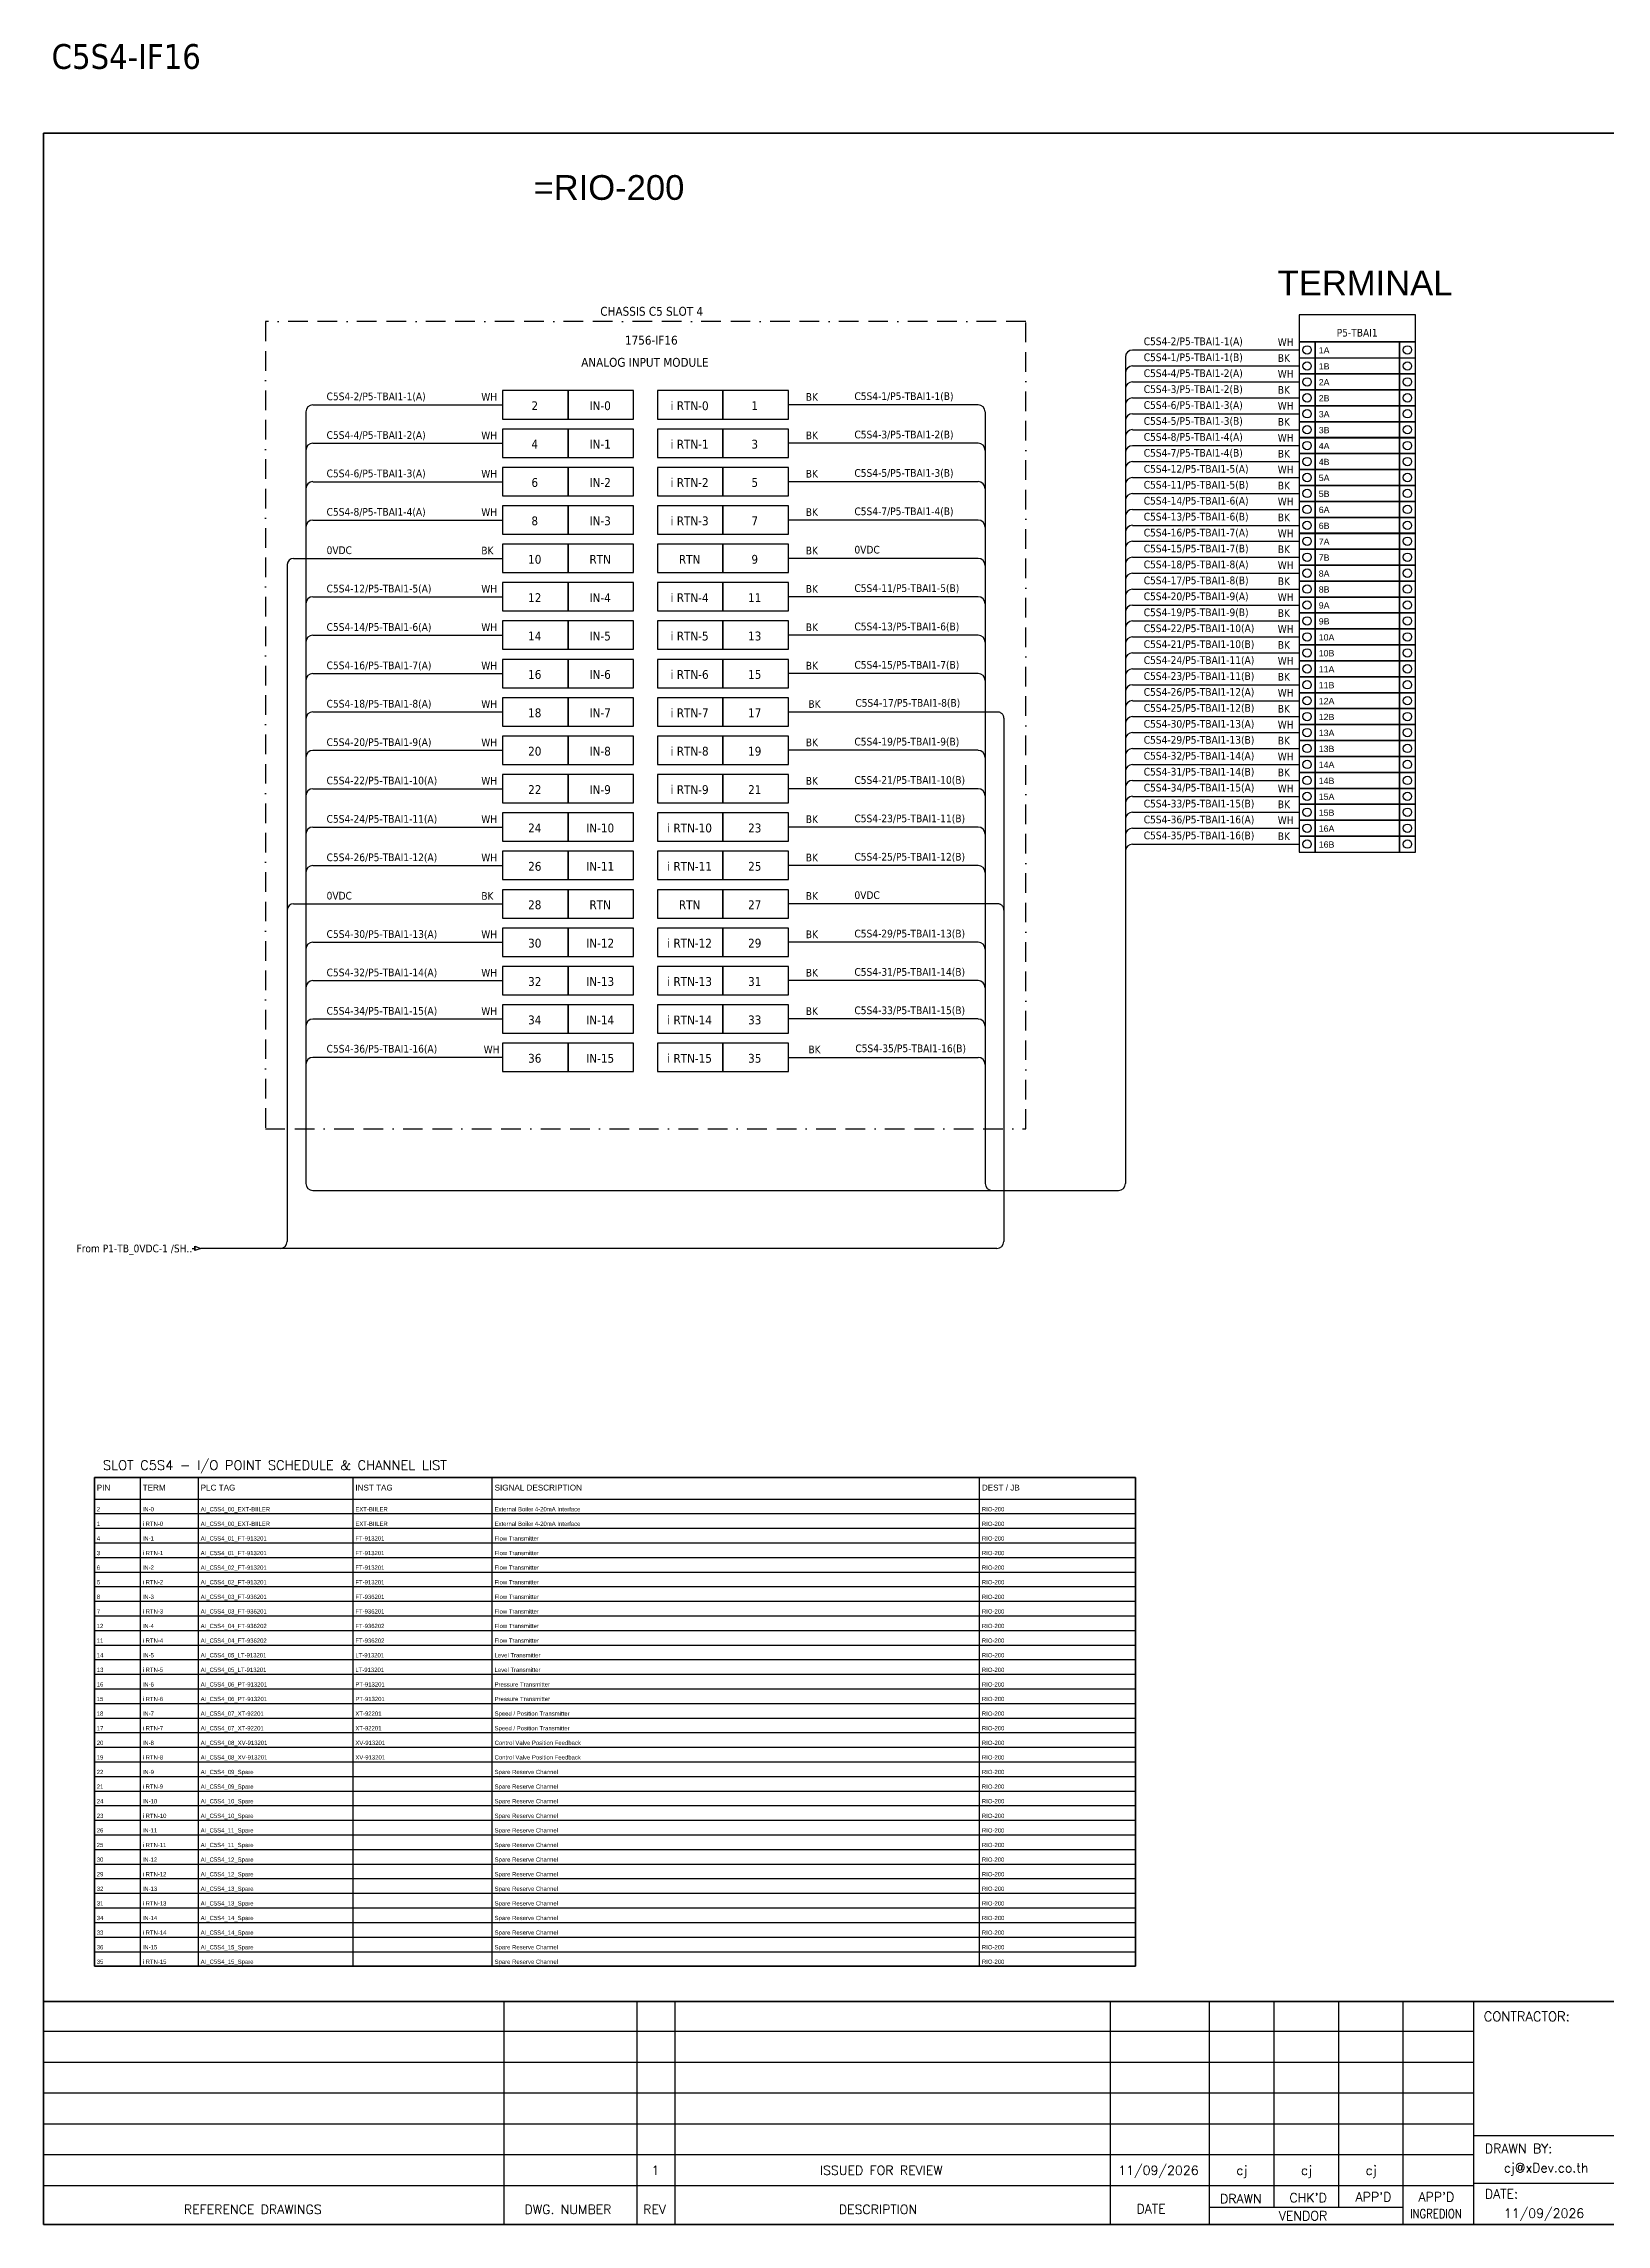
# Model space of a CAD drawing. Header units: millimetres. Extents: x 0 to 3893, y 0 to 2820.
# Drawn here: x 0 to 2020, y 0 to 2820 of the extents above; entities that cross this region are included whole.
import ezdxf
from ezdxf.enums import TextEntityAlignment as Align

# ---------------------------------------------------------------- set-up
doc = ezdxf.new("R2010")
doc.units = ezdxf.units.MM
doc.linetypes.add('BORDERX2', pattern=[88.9, 25.4, -12.7, 25.4, -12.7, 0, -12.7])
for name, color, linetype in [('GT_1', 9, 'Continuous'), ('HELPPOINT', 7, 'Continuous'), ('MEMBER', 7, 'Continuous'), ('VECTORS', 7, 'Continuous'), ('x01001-FrameArea', 2, 'BORDERX2')]:
    doc.layers.add(name, color=color, linetype=linetype)
doc.layers.add('IE-EQUIP', color=253, linetype='Continuous', lineweight=25)
doc.layers.add('IE-WIRE', color=7, linetype='Continuous', lineweight=25)
doc.styles.add('ROMANS', font='romans.shx', dxfattribs={"width": 0.85, "height": 25})
doc.styles.get("Standard").update_dxf_attribs({"font": 'arial.ttf'})
doc.styles.add('Tahoma', font='')
doc.styles.get('Tahoma').set_extended_font_data('Tahoma')

# ---------------------------------------------------------------- blocks, each defined once
blk = doc.blocks.new('xTermSingleLayer330')
at = {"color": 7, "ltscale": 25.4}
for points in [[(0, -537), (537, -537), (537, 0), (0, 0)], [(537, -537), (3378, -537), (3378, 0), (537, 0)], [(3378, -537), (3915, -537), (3915, 0), (3378, 0)]]:
    blk.add_lwpolyline(points, close=True, dxfattribs=at)
for centre in [(268, -268), (3647, -268)]:
    blk.add_circle(centre, 141, dxfattribs=at)
blk.add_attdef('TERMINAL_B', (661, -387), '', height=212)
blk = doc.blocks.new('xTerminal_fr_to0')
at = {"layer": 'VECTORS', "color": 1, "true_color": 0xff0000}
for p, q in [((-11.3, 0), (-7.8, 0)), ((-7.8, 2.8), (0, 0)), ((-7.8, -2.8), (-7.8, 2.8)), ((-7.8, 2.8), (0, 0)), ((-7.8, 2.8), (-7.8, -2.8)), ((0, 0), (-7.8, -2.8)), ((0, 0), (-7.8, -2.8))]:
    blk.add_line(p, q, dxfattribs=at)

msp = doc.modelspace()

# ---------------------------------------------------------------- linework, layer by layer
at = {"ltscale": 25.4}
for p, q in [((1407.7, 2403), (1623.1, 2403)), ((1208.1, 2352.7), (962.8, 2352.7)), ((1407.7, 2361.8), (1623.1, 2361.8)), ((1407.7, 2320.6), (1623.1, 2320.6)), ((1208.1, 2303.1), (962.8, 2303.1)), ((1407.7, 2279.4), (1623.1, 2279.4)), ((1208.1, 2253.4), (962.8, 2253.4)), ((1407.7, 2238.1), (1623.1, 2238.1)), ((1208.1, 2203.8), (962.8, 2203.8)), ((1407.7, 2196.9), (1623.1, 2196.9)), ((322.9, 2154.2), (593.4, 2154.2)), ((1208.1, 2154.2), (962.8, 2154.2)), ((1407.7, 2155.7), (1623.1, 2155.7)), ((1208.1, 2104.5), (962.8, 2104.5)), ((1407.7, 2114.5), (1623.1, 2114.5)), ((1407.7, 2073.3), (1623.1, 2073.3)), ((1208.1, 2054.9), (962.8, 2054.9)), ((1407.7, 2032), (1623.1, 2032)), ((1208.1, 2005.3), (962.8, 2005.3)), ((1407.7, 1990.8), (1623.1, 1990.8)), ((962.8, 1955.6), (1233.4, 1955.6)), ((1407.7, 1949.6), (1623.1, 1949.6)), ((1208.1, 1906), (962.8, 1906)), ((1407.7, 1908.4), (1623.1, 1908.4)), ((1407.7, 1867.1), (1623.1, 1867.1)), ((1208.1, 1856.4), (962.8, 1856.4)), ((1208.1, 1806.7), (962.8, 1806.7)), ((1407.7, 1825.9), (1623.1, 1825.9)), ((1407.7, 1784.7), (1623.1, 1784.7)), ((1208.1, 1757.1), (962.8, 1757.1)), ((322.9, 1707.5), (593.4, 1707.5)), ((1233.4, 1707.5), (962.8, 1707.5)), ((1208.1, 1657.8), (962.8, 1657.8)), ((1208.1, 1608.2), (962.8, 1608.2)), ((1208.1, 1558.6), (962.8, 1558.6)), ((962.8, 1508.9), (1208.1, 1508.9))]:
    msp.add_line(p, q, dxfattribs=at)
at = {"color": 7}
for p, q in [((125, 333.8), (125, 965.9)), ((200, 333.8), (200, 965.9)), ((400, 333.8), (400, 965.9)), ((580, 333.8), (580, 965.9)), ((1210, 333.8), (1210, 965.9)), ((65.7, 937.9), (1411.5, 937.9))]:
    msp.add_line(p, q, dxfattribs=at)
at = {"color": 8}
for p, q in [((65.7, 919), (1411.5, 919)), ((65.7, 900.1), (1411.5, 900.1)), ((65.7, 881.2), (1411.5, 881.2)), ((65.7, 862.3), (1411.5, 862.3)), ((65.7, 843.5), (1411.5, 843.5)), ((65.7, 824.6), (1411.5, 824.6)), ((65.7, 805.7), (1411.5, 805.7)), ((65.7, 786.8), (1411.5, 786.8)), ((65.7, 768), (1411.5, 768)), ((65.7, 749.1), (1411.5, 749.1)), ((65.7, 730.2), (1411.5, 730.2)), ((65.7, 711.3), (1411.5, 711.3)), ((65.7, 692.4), (1411.5, 692.4)), ((65.7, 673.6), (1411.5, 673.6)), ((65.7, 654.7), (1411.5, 654.7)), ((65.7, 635.8), (1411.5, 635.8)), ((65.7, 616.9), (1411.5, 616.9)), ((65.7, 598.1), (1411.5, 598.1)), ((65.7, 579.2), (1411.5, 579.2)), ((65.7, 560.3), (1411.5, 560.3)), ((65.7, 541.4), (1411.5, 541.4)), ((65.7, 522.5), (1411.5, 522.5)), ((65.7, 503.7), (1411.5, 503.7)), ((65.7, 484.8), (1411.5, 484.8)), ((65.7, 465.9), (1411.5, 465.9)), ((65.7, 447), (1411.5, 447)), ((65.7, 428.2), (1411.5, 428.2)), ((65.7, 409.3), (1411.5, 409.3)), ((65.7, 390.4), (1411.5, 390.4)), ((65.7, 371.5), (1411.5, 371.5)), ((65.7, 352.6), (1411.5, 352.6))]:
    msp.add_line(p, q, dxfattribs=at)
at = {"color": 4, "ltscale": 25.4}
msp.add_lwpolyline([(1623.1, 2434), (1773.4, 2434), (1773.4, 2469.2), (1623.1, 2469.2)], close=True, dxfattribs=at)
msp.add_lwpolyline([(65.6, 965.8), (1411.4, 965.8), (1411.4, 333.7), (65.6, 333.7)], close=True)
at = {"color": 7}
msp.add_lwpolyline([(65.7, 333.8), (1411.5, 333.8), (1411.5, 965.9), (65.7, 965.9), (65.7, 333.8)], dxfattribs=at)
at = {"ltscale": 25.4}
for centre, radius, start, end in [((1407.7, 2393.9), 9.14, 90, 180), ((1208.1, 2343.5), 9.17, 0, 90), ((1407.7, 2352.7), 9.14, 90, 180), ((1407.7, 2311.5), 9.14, 90, 180), ((1208.1, 2293.9), 9.17, 0, 90), ((1407.7, 2270.2), 9.14, 90, 180), ((1208.1, 2244.3), 9.17, 0, 90), ((1407.7, 2229), 9.14, 90, 180), ((1208.1, 2194.6), 9.17, 0, 90), ((1407.7, 2187.8), 9.14, 90, 180), ((1208.1, 2145), 9.17, 0, 90), ((1407.7, 2146.6), 9.14, 90, 180), ((1208.1, 2095.4), 9.17, 0, 90), ((1407.7, 2105.3), 9.14, 90, 180), ((1407.7, 2064.1), 9.14, 90, 180), ((1208.1, 2045.7), 9.17, 0, 90), ((1407.7, 2022.9), 9.14, 90, 180), ((1208.1, 1996.1), 9.17, 0, 90), ((1407.7, 1981.7), 9.14, 90, 180), ((1407.7, 1940.4), 9.14, 90, 180), ((1208.1, 1896.8), 9.17, 0, 90), ((1407.7, 1899.2), 9.14, 90, 180), ((1407.7, 1858), 9.14, 90, 180), ((1208.1, 1847.2), 9.17, 0, 90), ((1208.1, 1797.6), 9.17, 0, 90), ((1407.7, 1816.8), 9.14, 90, 180), ((1407.7, 1775.5), 9.14, 90, 180), ((1208.1, 1747.9), 9.17, 0, 90), ((1208.1, 1648.7), 9.17, 0, 90), ((1208.1, 1599), 9.17, 0, 90), ((1208.1, 1549.4), 9.17, 0, 90), ((1208.1, 1499.8), 9.17, 0, 90)]:
    msp.add_arc(centre, radius, start, end, dxfattribs=at)
at = {"layer": 'GT_1', "color": 4}
for p, q in [((595.4, 0), (595.4, 288.1)), ((767.3, 0), (767.3, 288.1)), ((816.4, 0), (816.4, 288.1)), ((1379.1, 0), (1379.1, 288.1)), ((1507.4, 0), (1507.4, 288.1)), ((1590.9, 21.8), (1590.9, 288.1)), ((1674.5, 21.8), (1674.5, 288.2)), ((1757.8, 0), (1757.8, 288.1)), ((1848.8, 0), (1848.8, 288.1)), ((1848.8, 249.3), (0, 249.3)), ((1848.8, 209.5), (0, 209.5)), ((1848.8, 169.5), (0, 169.5)), ((1848.8, 129.6), (0, 129.6)), ((2635.8, 114.3), (1848.8, 114.3)), ((1848.8, 89.7), (0, 89.7)), ((1848.7, 49.8), (0, 49.8)), ((2635.8, 52.8), (1848.8, 52.8)), ((1757.8, 21.8), (1507.4, 21.8))]:
    msp.add_line(p, q, dxfattribs=at)
at = {"layer": 'HELPPOINT', "color": 4, "lineweight": 35}
for p, q in [((0, 0), (0, 2704.2)), ((0, 2704.2), (3893.3, 2704.2)), ((0, 0), (0, 2704.2)), ((0, 2704.2), (3893.3, 2704.2)), ((3893.3, 0), (0, 0)), ((3893.3, 0), (0, 0))]:
    msp.add_line(p, q, dxfattribs=at)
at = {"layer": 'IE-EQUIP', "linetype": 'Continuous', "ltscale": 25.4}
for points in [[(593.4, 2334.4), (678, 2334.4), (678, 2371.1), (593.4, 2371.1)], [(678, 2334.4), (762.7, 2334.4), (762.7, 2371.1), (678, 2371.1)], [(793.5, 2334.4), (878.2, 2334.4), (878.2, 2371.1), (793.5, 2371.1)], [(878.2, 2334.4), (962.8, 2334.4), (962.8, 2371.1), (878.2, 2371.1)], [(593.4, 2284.7), (678, 2284.7), (678, 2321.4), (593.4, 2321.4)], [(678, 2284.7), (762.7, 2284.7), (762.7, 2321.4), (678, 2321.4)], [(793.5, 2284.7), (878.2, 2284.7), (878.2, 2321.4), (793.5, 2321.4)], [(878.2, 2284.7), (962.8, 2284.7), (962.8, 2321.4), (878.2, 2321.4)], [(593.4, 2235.1), (678, 2235.1), (678, 2271.8), (593.4, 2271.8)], [(678, 2235.1), (762.7, 2235.1), (762.7, 2271.8), (678, 2271.8)], [(793.5, 2235.1), (878.2, 2235.1), (878.2, 2271.8), (793.5, 2271.8)], [(878.2, 2235.1), (962.8, 2235.1), (962.8, 2271.8), (878.2, 2271.8)], [(593.4, 2185.5), (678, 2185.5), (678, 2222.2), (593.4, 2222.2)], [(678, 2185.5), (762.7, 2185.5), (762.7, 2222.2), (678, 2222.2)], [(793.5, 2185.5), (878.2, 2185.5), (878.2, 2222.2), (793.5, 2222.2)], [(878.2, 2185.5), (962.8, 2185.5), (962.8, 2222.2), (878.2, 2222.2)], [(593.4, 2135.8), (678, 2135.8), (678, 2172.5), (593.4, 2172.5)], [(678, 2135.8), (762.7, 2135.8), (762.7, 2172.5), (678, 2172.5)], [(793.5, 2135.8), (878.2, 2135.8), (878.2, 2172.5), (793.5, 2172.5)], [(878.2, 2135.8), (962.8, 2135.8), (962.8, 2172.5), (878.2, 2172.5)], [(593.4, 2086.2), (678, 2086.2), (678, 2122.9), (593.4, 2122.9)], [(678, 2086.2), (762.7, 2086.2), (762.7, 2122.9), (678, 2122.9)], [(793.5, 2086.2), (878.2, 2086.2), (878.2, 2122.9), (793.5, 2122.9)], [(878.2, 2086.2), (962.8, 2086.2), (962.8, 2122.9), (878.2, 2122.9)], [(593.4, 2036.6), (678, 2036.6), (678, 2073.3), (593.4, 2073.3)], [(678, 2036.6), (762.7, 2036.6), (762.7, 2073.3), (678, 2073.3)], [(793.5, 2036.6), (878.2, 2036.6), (878.2, 2073.3), (793.5, 2073.3)], [(878.2, 2036.6), (962.8, 2036.6), (962.8, 2073.3), (878.2, 2073.3)], [(593.4, 1986.9), (678, 1986.9), (678, 2023.6), (593.4, 2023.6)], [(678, 1986.9), (762.7, 1986.9), (762.7, 2023.6), (678, 2023.6)], [(793.5, 1986.9), (878.2, 1986.9), (878.2, 2023.6), (793.5, 2023.6)], [(878.2, 1986.9), (962.8, 1986.9), (962.8, 2023.6), (878.2, 2023.6)], [(593.4, 1937.3), (678, 1937.3), (678, 1974), (593.4, 1974)], [(678, 1937.3), (762.7, 1937.3), (762.7, 1974), (678, 1974)], [(793.5, 1937.3), (878.2, 1937.3), (878.2, 1974), (793.5, 1974)], [(878.2, 1937.3), (962.8, 1937.3), (962.8, 1974), (878.2, 1974)], [(593.4, 1887.7), (678, 1887.7), (678, 1924.4), (593.4, 1924.4)], [(678, 1887.7), (762.7, 1887.7), (762.7, 1924.4), (678, 1924.4)], [(793.5, 1887.7), (878.2, 1887.7), (878.2, 1924.4), (793.5, 1924.4)], [(878.2, 1887.7), (962.8, 1887.7), (962.8, 1924.4), (878.2, 1924.4)], [(593.4, 1838), (678, 1838), (678, 1874.7), (593.4, 1874.7)], [(678, 1838), (762.7, 1838), (762.7, 1874.7), (678, 1874.7)], [(793.5, 1838), (878.2, 1838), (878.2, 1874.7), (793.5, 1874.7)], [(878.2, 1838), (962.8, 1838), (962.8, 1874.7), (878.2, 1874.7)], [(593.4, 1788.4), (678, 1788.4), (678, 1825.1), (593.4, 1825.1)], [(678, 1788.4), (762.7, 1788.4), (762.7, 1825.1), (678, 1825.1)], [(793.5, 1788.4), (878.2, 1788.4), (878.2, 1825.1), (793.5, 1825.1)], [(878.2, 1788.4), (962.8, 1788.4), (962.8, 1825.1), (878.2, 1825.1)], [(593.4, 1738.8), (678, 1738.8), (678, 1775.5), (593.4, 1775.5)], [(678, 1738.8), (762.7, 1738.8), (762.7, 1775.5), (678, 1775.5)], [(793.5, 1738.8), (878.2, 1738.8), (878.2, 1775.5), (793.5, 1775.5)], [(878.2, 1738.8), (962.8, 1738.8), (962.8, 1775.5), (878.2, 1775.5)], [(593.4, 1689.1), (678, 1689.1), (678, 1725.8), (593.4, 1725.8)], [(678, 1689.1), (762.7, 1689.1), (762.7, 1725.8), (678, 1725.8)], [(793.5, 1689.1), (878.2, 1689.1), (878.2, 1725.8), (793.5, 1725.8)], [(878.2, 1689.1), (962.8, 1689.1), (962.8, 1725.8), (878.2, 1725.8)], [(593.4, 1639.5), (678, 1639.5), (678, 1676.2), (593.4, 1676.2)], [(678, 1639.5), (762.7, 1639.5), (762.7, 1676.2), (678, 1676.2)], [(793.5, 1639.5), (878.2, 1639.5), (878.2, 1676.2), (793.5, 1676.2)], [(878.2, 1639.5), (962.8, 1639.5), (962.8, 1676.2), (878.2, 1676.2)], [(593.4, 1589.9), (678, 1589.9), (678, 1626.6), (593.4, 1626.6)], [(678, 1589.9), (762.7, 1589.9), (762.7, 1626.6), (678, 1626.6)], [(793.5, 1589.9), (878.2, 1589.9), (878.2, 1626.6), (793.5, 1626.6)], [(878.2, 1589.9), (962.8, 1589.9), (962.8, 1626.6), (878.2, 1626.6)], [(593.4, 1540.2), (678, 1540.2), (678, 1576.9), (593.4, 1576.9)], [(678, 1540.2), (762.7, 1540.2), (762.7, 1576.9), (678, 1576.9)], [(793.5, 1540.2), (878.2, 1540.2), (878.2, 1576.9), (793.5, 1576.9)], [(878.2, 1540.2), (962.8, 1540.2), (962.8, 1576.9), (878.2, 1576.9)], [(593.4, 1490.6), (678, 1490.6), (678, 1527.3), (593.4, 1527.3)], [(678, 1490.6), (762.7, 1490.6), (762.7, 1527.3), (678, 1527.3)], [(793.5, 1490.6), (878.2, 1490.6), (878.2, 1527.3), (793.5, 1527.3)], [(878.2, 1490.6), (962.8, 1490.6), (962.8, 1527.3), (878.2, 1527.3)]]:
    msp.add_lwpolyline(points, close=True, dxfattribs=at)
at = {"layer": 'IE-WIRE', "color": 4, "ltscale": 25.4}
for p, q in [((1398.5, 2414.5), (1398.5, 1346.1)), ((1407.7, 2423.7), (1623.1, 2423.7)), ((1407.7, 2382.4), (1623.1, 2382.4)), ((338.9, 2343.5), (338.9, 1346.1)), ((348.1, 2352.7), (593.4, 2352.7)), ((1217.3, 2343.5), (1217.3, 1346.1)), ((1407.7, 2341.2), (1623.1, 2341.2)), ((348.1, 2303.1), (593.4, 2303.1)), ((1407.7, 2300), (1623.1, 2300)), ((1407.7, 2258.8), (1623.1, 2258.8)), ((348.1, 2253.4), (593.4, 2253.4)), ((348.1, 2203.8), (593.4, 2203.8)), ((1407.7, 2217.5), (1623.1, 2217.5)), ((1407.7, 2176.3), (1623.1, 2176.3)), ((1407.7, 2135.1), (1623.1, 2135.1)), ((348.1, 2104.5), (593.4, 2104.5)), ((1407.7, 2093.9), (1623.1, 2093.9)), ((348.1, 2054.9), (593.4, 2054.9)), ((1407.7, 2052.6), (1623.1, 2052.6)), ((348.1, 2005.3), (593.4, 2005.3)), ((1407.7, 2011.4), (1623.1, 2011.4)), ((348.1, 1955.6), (593.4, 1955.6)), ((1407.7, 1970.2), (1623.1, 1970.2)), ((1407.7, 1929), (1623.1, 1929)), ((348.1, 1906), (593.4, 1906)), ((1407.7, 1887.7), (1623.1, 1887.7)), ((348.1, 1856.4), (593.4, 1856.4)), ((1407.7, 1846.5), (1623.1, 1846.5)), ((348.1, 1806.7), (593.4, 1806.7)), ((1407.7, 1805.3), (1623.1, 1805.3)), ((348.1, 1757.1), (593.4, 1757.1)), ((348.1, 1657.8), (593.4, 1657.8)), ((348.1, 1608.2), (593.4, 1608.2)), ((348.1, 1558.6), (593.4, 1558.6)), ((593.4, 1508.9), (348.1, 1508.9))]:
    msp.add_line(p, q, dxfattribs=at)
at = {"layer": 'IE-WIRE', "color": 7, "ltscale": 25.4}
for p, q in [((314.9, 2146.2), (314.9, 1270.9)), ((1241.4, 1947.6), (1241.4, 1270.9)), ((1232.4, 1261.9), (203.4, 1261.9))]:
    msp.add_line(p, q, dxfattribs=at)
at = {"layer": 'IE-WIRE', "color": 4}
msp.add_line((348.1, 1337), (1389.4, 1337), dxfattribs=at)
at = {"layer": 'IE-WIRE', "color": 4, "ltscale": 25.4}
for centre, radius in [((1407.7, 2414.5), 9.14), ((1407.7, 2373.3), 9.14), ((348.1, 2343.5), 9.17), ((1407.7, 2332.1), 9.14), ((348.1, 2293.9), 9.17), ((1407.7, 2290.8), 9.14), ((1407.7, 2249.6), 9.14), ((348.1, 2244.3), 9.17), ((348.1, 2194.6), 9.17), ((1407.7, 2208.4), 9.14), ((1407.7, 2167.2), 9.14), ((1407.7, 2125.9), 9.14), ((348.1, 2095.4), 9.17), ((1407.7, 2084.7), 9.14), ((348.1, 2045.7), 9.17), ((1407.7, 2043.5), 9.14), ((348.1, 1996.1), 9.17), ((1407.7, 2002.3), 9.14), ((348.1, 1946.5), 9.17), ((1407.7, 1961.1), 9.14), ((1407.7, 1919.8), 9.14), ((348.1, 1896.8), 9.17), ((1407.7, 1878.6), 9.14), ((348.1, 1847.2), 9.17), ((1407.7, 1837.4), 9.14), ((348.1, 1797.6), 9.17), ((1407.7, 1796.2), 9.14), ((348.1, 1747.9), 9.17), ((348.1, 1648.7), 9.17), ((348.1, 1599), 9.17), ((348.1, 1549.4), 9.17), ((348.1, 1499.8), 9.17)]:
    msp.add_arc(centre, radius, 90, 180, dxfattribs=at)
at = {"layer": 'IE-WIRE', "ltscale": 25.4}
for centre in [(322.9, 2146.2), (322.9, 1699.5)]:
    msp.add_arc(centre, 8, 90, 180, dxfattribs=at)
at = {"layer": 'IE-WIRE', "color": 4}
for centre, start, end in [((348.1, 1346.1), 180, 270), ((1226.4, 1346.1), 180, 270), ((1389.4, 1346.1), 270, 0)]:
    msp.add_arc(centre, 9.14, start, end, dxfattribs=at)
at = {"layer": 'IE-WIRE', "color": 7, "ltscale": 25.4}
for centre in [(305.9, 1270.9), (1232.4, 1270.9), (1232.4, 1270.9)]:
    msp.add_arc(centre, 8.96, 270, 0, dxfattribs=at)
at = {"layer": 'MEMBER', "color": 4, "lineweight": 35}
msp.add_line((0, 288.1), (3893.3, 288.1), dxfattribs=at)
msp.add_line((0, 288.1), (3893.3, 288.1), dxfattribs=at)
at = {"layer": 'x01001-FrameArea'}
msp.add_lwpolyline([(286.6, 1416.6), (1269.6, 1416.6), (1269.6, 2460.4), (286.6, 2460.4)], close=True, dxfattribs=at)
at = {"layer": 'x01001-FrameArea', "ltscale": 25.4}
for centre in [(1233.4, 1947.6), (1233.4, 1699.5)]:
    msp.add_arc(centre, 8, 0, 90, dxfattribs=at)

# ---------------------------------------------------------------- block references
at = {"xscale": 0.0384, "yscale": 0.0384, "zscale": 0.0384}
for p, values in [((1623.1, 2434), {'TERMINAL_B': '1A'}), ((1623.1, 2413.3), {'TERMINAL_B': '1B'}), ((1623.1, 2392.7), {'TERMINAL_B': '2A'}), ((1623.1, 2372.1), {'TERMINAL_B': '2B'}), ((1623.1, 2351.5), {'TERMINAL_B': '3A'}), ((1623.1, 2330.9), {'TERMINAL_B': '3B'}), ((1623.1, 2310.3), {'TERMINAL_B': '4A'}), ((1623.1, 2289.7), {'TERMINAL_B': '4B'}), ((1623.1, 2269.1), {'TERMINAL_B': '5A'}), ((1623.1, 2248.5), {'TERMINAL_B': '5B'}), ((1623.1, 2227.8), {'TERMINAL_B': '6A'}), ((1623.1, 2207.2), {'TERMINAL_B': '6B'}), ((1623.1, 2186.6), {'TERMINAL_B': '7A'}), ((1623.1, 2166), {'TERMINAL_B': '7B'}), ((1623.1, 2145.4), {'TERMINAL_B': '8A'}), ((1623.1, 2124.8), {'TERMINAL_B': '8B'}), ((1623.1, 2104.2), {'TERMINAL_B': '9A'}), ((1623.1, 2083.6), {'TERMINAL_B': '9B'}), ((1623.1, 2062.9), {'TERMINAL_B': '10A'}), ((1623.1, 2042.3), {'TERMINAL_B': '10B'}), ((1623.1, 2021.7), {'TERMINAL_B': '11A'}), ((1623.1, 2001.1), {'TERMINAL_B': '11B'}), ((1623.1, 1980.5), {'TERMINAL_B': '12A'}), ((1623.1, 1959.9), {'TERMINAL_B': '12B'}), ((1623.1, 1939.3), {'TERMINAL_B': '13A'}), ((1623.1, 1918.7), {'TERMINAL_B': '13B'}), ((1623.1, 1898.1), {'TERMINAL_B': '14A'}), ((1623.1, 1877.4), {'TERMINAL_B': '14B'}), ((1623.1, 1856.8), {'TERMINAL_B': '15A'}), ((1623.1, 1836.2), {'TERMINAL_B': '15B'}), ((1623.1, 1815.6), {'TERMINAL_B': '16A'}), ((1623.1, 1795), {'TERMINAL_B': '16B'})]:
    msp.add_blockref('xTermSingleLayer330', p, dxfattribs=at).add_auto_attribs(values)
msp.add_blockref('xTerminal_fr_to0', (203.4, 1261.9))

# ---------------------------------------------------------------- texts
at = {"color": 2, "style": 'Tahoma'}
msp.add_text('C5S4-IF16', height=32, dxfattribs=at).set_placement((10.3, 2787.2))
at = {"color": 2}
for s, p in [('=RIO-200', (633.3, 2617.8)), ('TERMINAL', (1595.4, 2494.4))]:
    msp.add_text(s, height=32, dxfattribs=at).set_placement(p)
at = {"color": 2, "style": 'Tahoma'}
for s, height, p in [('CHASSIS C5 SLOT 4', 11.441, (786.1, 2473.7)), ('1756-IF16', 11.44, (785.6, 2436.3)), ('ANALOG INPUT MODULE', 11.441, (777.3, 2407.7)), ('2', 11.4, (634.9, 2351.6)), ('IN-0', 11.44, (719.5, 2351.6)), ('i RTN-0', 11.44, (835.1, 2351.6)), ('1', 11.4, (919.3, 2351.6)), ('4', 11.4, (634.9, 2301.9)), ('IN-1', 11.44, (719.5, 2301.9)), ('i RTN-1', 11.44, (835.1, 2301.9)), ('3', 11.4, (919.3, 2301.9)), ('6', 11.4, (634.9, 2252.3)), ('IN-2', 11.44, (719.5, 2252.3)), ('i RTN-2', 11.44, (835.1, 2252.3)), ('5', 11.4, (919.3, 2252.3)), ('8', 11.4, (634.9, 2202.7)), ('IN-3', 11.44, (719.5, 2202.7)), ('i RTN-3', 11.44, (835.1, 2202.7)), ('7', 11.4, (919.3, 2202.7)), ('10', 11.44, (634.9, 2153)), ('RTN', 11.44, (719.5, 2153)), ('RTN', 11.44, (835.1, 2153)), ('9', 11.4, (919.3, 2153)), ('12', 11.44, (634.9, 2103.4)), ('IN-4', 11.44, (719.5, 2103.4)), ('i RTN-4', 11.44, (835.1, 2103.4)), ('11', 11.44, (919.3, 2103.4)), ('14', 11.44, (634.9, 2053.8)), ('IN-5', 11.44, (719.5, 2053.8)), ('i RTN-5', 11.44, (835.1, 2053.8)), ('13', 11.44, (919.3, 2053.8)), ('16', 11.44, (634.9, 2004.1)), ('IN-6', 11.44, (719.5, 2004.1)), ('i RTN-6', 11.44, (835.1, 2004.1)), ('15', 11.44, (919.3, 2004.1)), ('18', 11.44, (634.9, 1954.5)), ('IN-7', 11.44, (719.5, 1954.5)), ('i RTN-7', 11.44, (835.1, 1954.5)), ('17', 11.44, (919.3, 1954.5)), ('20', 11.44, (634.9, 1904.9)), ('IN-8', 11.44, (719.5, 1904.9)), ('i RTN-8', 11.44, (835.1, 1904.9)), ('19', 11.44, (919.3, 1904.9)), ('22', 11.44, (634.9, 1855.2)), ('IN-9', 11.44, (719.5, 1855.2)), ('i RTN-9', 11.44, (835.1, 1855.2)), ('21', 11.44, (919.3, 1855.2)), ('24', 11.44, (634.9, 1805.6)), ('IN-10', 11.44, (719.5, 1805.6)), ('i RTN-10', 11.44, (835.1, 1805.6)), ('23', 11.44, (919.3, 1805.6)), ('26', 11.44, (634.9, 1756)), ('IN-11', 11.44, (719.5, 1756)), ('i RTN-11', 11.44, (835.1, 1756)), ('25', 11.44, (919.3, 1756)), ('28', 11.44, (634.9, 1706.3)), ('RTN', 11.44, (719.5, 1706.3)), ('RTN', 11.44, (835.1, 1706.3)), ('27', 11.44, (919.3, 1706.3)), ('30', 11.44, (634.9, 1656.7)), ('IN-12', 11.44, (719.5, 1656.7)), ('i RTN-12', 11.44, (835.1, 1656.7)), ('29', 11.44, (919.3, 1656.7)), ('32', 11.44, (634.9, 1607.1)), ('IN-13', 11.44, (719.5, 1607.1)), ('i RTN-13', 11.44, (835.1, 1607.1)), ('31', 11.44, (919.3, 1607.1)), ('34', 11.44, (634.9, 1557.4)), ('IN-14', 11.44, (719.5, 1557.4)), ('i RTN-14', 11.44, (835.1, 1557.4)), ('33', 11.44, (919.3, 1557.4)), ('36', 11.44, (634.9, 1507.8)), ('IN-15', 11.44, (719.5, 1507.8)), ('i RTN-15', 11.44, (835.1, 1507.8)), ('35', 11.44, (919.3, 1507.8))]:
    msp.add_text(s, height=height, dxfattribs=at).set_placement(p, align=Align.MIDDLE_CENTER)
at = {"color": 4, "style": 'Tahoma'}
for s, height, p in [('C5S4-2/P5-TBAI1-1(A)', 9.949, (1422.2, 2429.9)), ('WH', 9.95, (1595.5, 2428.9)), ('C5S4-4/P5-TBAI1-2(A)', 9.949, (1422.2, 2388.7)), ('WH', 9.95, (1595.5, 2387.7)), ('C5S4-2/P5-TBAI1-1(A)', 9.949, (365.8, 2358.7)), ('WH', 9.95, (565.8, 2358)), ('C5S4-6/P5-TBAI1-3(A)', 9.949, (1422.2, 2347.5)), ('WH', 9.95, (1595.5, 2346.5)), ('C5S4-4/P5-TBAI1-2(A)', 9.949, (365.8, 2308.7)), ('WH', 9.95, (565.8, 2308.3)), ('C5S4-8/P5-TBAI1-4(A)', 9.949, (1422.2, 2306.3)), ('WH', 9.95, (1595.5, 2305.2)), ('C5S4-6/P5-TBAI1-3(A)', 9.949, (365.8, 2259.1)), ('WH', 9.95, (565.8, 2258.7)), ('C5S4-12/P5-TBAI1-5(A)', 9.949, (1422.2, 2265)), ('WH', 9.95, (1595.5, 2264)), ('C5S4-14/P5-TBAI1-6(A)', 9.949, (1422.2, 2223.8)), ('WH', 9.95, (1595.5, 2222.8)), ('C5S4-8/P5-TBAI1-4(A)', 9.949, (365.8, 2209.4)), ('WH', 9.95, (565.8, 2209.1)), ('C5S4-16/P5-TBAI1-7(A)', 9.949, (1422.2, 2182.6)), ('WH', 9.95, (1595.5, 2181.6)), ('C5S4-18/P5-TBAI1-8(A)', 9.949, (1422.2, 2141.4)), ('WH', 9.95, (1595.5, 2140.3)), ('C5S4-12/P5-TBAI1-5(A)', 9.949, (365.8, 2110.2)), ('WH', 9.95, (565.8, 2109.8)), ('C5S4-20/P5-TBAI1-9(A)', 9.949, (1422.2, 2100.2)), ('WH', 9.95, (1595.5, 2099.1)), ('C5S4-14/P5-TBAI1-6(A)', 9.949, (365.8, 2060.5)), ('WH', 9.95, (565.8, 2060.2)), ('C5S4-22/P5-TBAI1-10(A)', 9.949, (1422.2, 2058.9)), ('WH', 9.95, (1595.5, 2057.9)), ('C5S4-16/P5-TBAI1-7(A)', 9.949, (365.8, 2010.9)), ('WH', 9.95, (565.8, 2010.5)), ('C5S4-24/P5-TBAI1-11(A)', 9.949, (1422.2, 2017.7)), ('WH', 9.95, (1595.5, 2016.7)), ('C5S4-26/P5-TBAI1-12(A)', 9.949, (1422.2, 1976.5)), ('WH', 9.95, (1595.5, 1975.4)), ('C5S4-18/P5-TBAI1-8(A)', 9.949, (365.8, 1961.3)), ('WH', 9.95, (565.8, 1960.9)), ('C5S4-20/P5-TBAI1-9(A)', 9.949, (365.8, 1911.6)), ('WH', 9.95, (565.8, 1911.3)), ('C5S4-30/P5-TBAI1-13(A)', 9.949, (1422.2, 1935.3)), ('WH', 9.95, (1595.5, 1934.2)), ('C5S4-32/P5-TBAI1-14(A)', 9.949, (1422.2, 1894)), ('WH', 9.95, (1595.5, 1893)), ('C5S4-22/P5-TBAI1-10(A)', 9.949, (365.8, 1862)), ('WH', 9.95, (565.8, 1861.6)), ('C5S4-34/P5-TBAI1-15(A)', 9.949, (1422.2, 1852.8)), ('WH', 9.95, (1595.5, 1851.8)), ('C5S4-24/P5-TBAI1-11(A)', 9.949, (365.8, 1812.4)), ('WH', 9.95, (565.8, 1812)), ('C5S4-36/P5-TBAI1-16(A)', 9.949, (1422.2, 1811.6)), ('WH', 9.95, (1595.5, 1810.6)), ('C5S4-26/P5-TBAI1-12(A)', 9.949, (365.8, 1762.7)), ('WH', 9.95, (565.8, 1762.4)), ('C5S4-30/P5-TBAI1-13(A)', 9.949, (365.8, 1663.5)), ('WH', 9.95, (565.8, 1663.1)), ('C5S4-32/P5-TBAI1-14(A)', 9.949, (365.8, 1613.8)), ('WH', 9.95, (565.8, 1613.5)), ('C5S4-34/P5-TBAI1-15(A)', 9.949, (365.8, 1564.2)), ('WH', 9.95, (565.8, 1563.8)), ('C5S4-36/P5-TBAI1-16(A)', 9.949, (365.8, 1515.2)), ('WH', 9.95, (568.9, 1514.2))]:
    msp.add_text(s, height=height, dxfattribs=at).set_placement(p)
msp.add_text('P5-TBAI1', height=9.95, dxfattribs=at).set_placement((1698.2, 2446), align=Align.MIDDLE_CENTER)
at = {"style": 'Tahoma'}
for s, height, p in [('C5S4-1/P5-TBAI1-1(B)', 9.949, (1422.2, 2409.3)), ('BK', 9.95, (1595.5, 2408.3)), ('C5S4-1/P5-TBAI1-1(B)', 9.949, (1048.2, 2359)), ('C5S4-3/P5-TBAI1-2(B)', 9.949, (1422.2, 2368.1)), ('BK', 9.95, (1595.5, 2367.1)), ('BK', 9.95, (985.3, 2358)), ('BK', 9.95, (985.3, 2308.3)), ('C5S4-3/P5-TBAI1-2(B)', 9.949, (1048.2, 2309.4)), ('C5S4-5/P5-TBAI1-3(B)', 9.949, (1422.2, 2326.9)), ('BK', 9.95, (1595.5, 2325.8)), ('C5S4-7/P5-TBAI1-4(B)', 9.949, (1422.2, 2285.7)), ('BK', 9.95, (1595.5, 2284.6)), ('BK', 9.95, (985.3, 2258.7)), ('C5S4-5/P5-TBAI1-3(B)', 9.949, (1048.2, 2259.7)), ('C5S4-11/P5-TBAI1-5(B)', 9.949, (1422.2, 2244.4)), ('BK', 9.95, (1595.5, 2243.4)), ('BK', 9.95, (985.3, 2209.1)), ('C5S4-7/P5-TBAI1-4(B)', 9.949, (1048.2, 2210.1)), ('C5S4-13/P5-TBAI1-6(B)', 9.949, (1422.2, 2203.2)), ('BK', 9.95, (1595.5, 2202.2)), ('C5S4-15/P5-TBAI1-7(B)', 9.949, (1422.2, 2162)), ('0VDC', 9.95, (365.8, 2159.8)), ('BK', 9.95, (565.8, 2159.4)), ('BK', 9.95, (985.3, 2159.4)), ('0VDC', 9.95, (1048.2, 2160.5)), ('BK', 9.95, (1595.5, 2161)), ('BK', 9.95, (985.3, 2109.8)), ('C5S4-11/P5-TBAI1-5(B)', 9.949, (1048.2, 2110.8)), ('C5S4-17/P5-TBAI1-8(B)', 9.949, (1422.2, 2120.8)), ('BK', 9.95, (1595.5, 2119.7)), ('C5S4-19/P5-TBAI1-9(B)', 9.949, (1422.2, 2079.5)), ('BK', 9.95, (1595.5, 2078.5)), ('BK', 9.95, (985.3, 2060.2)), ('C5S4-13/P5-TBAI1-6(B)', 9.949, (1048.2, 2061.2)), ('C5S4-21/P5-TBAI1-10(B)', 9.949, (1422.2, 2038.3)), ('BK', 9.95, (1595.5, 2037.3)), ('BK', 9.95, (985.3, 2010.5)), ('C5S4-15/P5-TBAI1-7(B)', 9.949, (1048.2, 2011.6)), ('C5S4-23/P5-TBAI1-11(B)', 9.949, (1422.2, 1997.1)), ('BK', 9.95, (1595.5, 1996.1)), ('BK', 9.95, (988.7, 1960.9)), ('C5S4-17/P5-TBAI1-8(B)', 9.949, (1049.4, 1962.4)), ('C5S4-25/P5-TBAI1-12(B)', 9.949, (1422.2, 1955.9)), ('BK', 9.95, (1595.5, 1954.8)), ('BK', 9.95, (985.3, 1911.3)), ('C5S4-19/P5-TBAI1-9(B)', 9.949, (1048.2, 1912.3)), ('C5S4-29/P5-TBAI1-13(B)', 9.949, (1422.2, 1914.6)), ('BK', 9.95, (1595.5, 1913.6)), ('BK', 9.95, (985.3, 1861.6)), ('C5S4-21/P5-TBAI1-10(B)', 9.949, (1048.2, 1862.7)), ('C5S4-31/P5-TBAI1-14(B)', 9.949, (1422.2, 1873.4)), ('BK', 9.95, (1595.5, 1872.4)), ('C5S4-33/P5-TBAI1-15(B)', 9.949, (1422.2, 1832.2)), ('BK', 9.95, (1595.5, 1831.2)), ('BK', 9.95, (985.3, 1812)), ('C5S4-23/P5-TBAI1-11(B)', 9.949, (1048.2, 1813)), ('C5S4-35/P5-TBAI1-16(B)', 9.949, (1422.2, 1791)), ('BK', 9.95, (1595.5, 1789.9)), ('BK', 9.95, (985.3, 1762.4)), ('C5S4-25/P5-TBAI1-12(B)', 9.949, (1048.2, 1763.4)), ('0VDC', 9.95, (365.8, 1713.1)), ('BK', 9.95, (565.8, 1712.7)), ('BK', 9.95, (985.3, 1712.7)), ('0VDC', 9.95, (1048.2, 1713.8)), ('BK', 9.95, (985.3, 1663.1)), ('C5S4-29/P5-TBAI1-13(B)', 9.949, (1048.2, 1664.1)), ('BK', 9.95, (985.3, 1613.5)), ('C5S4-31/P5-TBAI1-14(B)', 9.949, (1048.2, 1614.5)), ('BK', 9.95, (985.3, 1563.8)), ('C5S4-33/P5-TBAI1-15(B)', 9.949, (1048.2, 1564.9)), ('BK', 9.95, (988.7, 1514.2)), ('C5S4-35/P5-TBAI1-16(B)', 9.949, (1049.4, 1515.7))]:
    msp.add_text(s, height=height, dxfattribs=at).set_placement(p)
at = {"color": 7, "style": 'Tahoma'}
msp.add_text('From P1-TB_0VDC-1 /SH..', height=9.949, dxfattribs=at).set_placement((192.1, 1261.9), align=Align.MIDDLE_RIGHT)
at = {"color": 3}
for s, p in [('PIN', (68.7, 948.9)), ('TERM', (128, 948.9)), ('PLC TAG', (203, 948.9)), ('INST TAG', (403, 948.9)), ('SIGNAL DESCRIPTION', (583, 948.9)), ('DEST / JB', (1213, 948.9))]:
    msp.add_text(s, height=7.5, dxfattribs=at).set_placement(p)
at = {"color": 7}
for s, p in [('2', (68.7, 922)), ('1', (68.7, 903.1)), ('i RTN-0', (128, 903.1)), ('IN-0', (128, 922)), ('AI_C5S4_00_EXT-BIILER', (203, 922)), ('AI_C5S4_00_EXT-BIILER', (203, 903.1)), ('EXT-BIILER', (403, 922)), ('EXT-BIILER', (403, 903.1)), ('External Boiler 4-20mA Interface', (583, 922)), ('External Boiler 4-20mA Interface', (583, 903.1)), ('RIO-200', (1213, 922)), ('RIO-200', (1213, 903.1)), ('4', (68.7, 884.2)), ('IN-1', (128, 884.2)), ('AI_C5S4_01_FT-913201', (203, 884.2)), ('FT-913201', (403, 884.2)), ('Flow Transmitter', (583, 884.2)), ('RIO-200', (1213, 884.2)), ('3', (68.7, 865.3)), ('6', (68.7, 846.5)), ('i RTN-1', (128, 865.3)), ('IN-2', (128, 846.5)), ('AI_C5S4_01_FT-913201', (203, 865.3)), ('AI_C5S4_02_FT-913201', (203, 846.5)), ('FT-913201', (403, 865.3)), ('FT-913201', (403, 846.5)), ('Flow Transmitter', (583, 865.3)), ('Flow Transmitter', (583, 846.5)), ('RIO-200', (1213, 865.3)), ('RIO-200', (1213, 846.5)), ('5', (68.7, 827.6)), ('i RTN-2', (128, 827.6)), ('AI_C5S4_02_FT-913201', (203, 827.6)), ('FT-913201', (403, 827.6)), ('Flow Transmitter', (583, 827.6)), ('RIO-200', (1213, 827.6)), ('8', (68.7, 808.7)), ('7', (68.7, 789.8)), ('i RTN-3', (128, 789.8)), ('IN-3', (128, 808.7)), ('AI_C5S4_03_FT-936201', (203, 808.7)), ('AI_C5S4_03_FT-936201', (203, 789.8)), ('FT-936201', (403, 808.7)), ('FT-936201', (403, 789.8)), ('Flow Transmitter', (583, 808.7)), ('Flow Transmitter', (583, 789.8)), ('RIO-200', (1213, 808.7)), ('RIO-200', (1213, 789.8)), ('12', (68.7, 771)), ('IN-4', (128, 771)), ('AI_C5S4_04_FT-936202', (203, 771)), ('FT-936202', (403, 771)), ('Flow Transmitter', (583, 771)), ('RIO-200', (1213, 771)), ('11', (68.7, 752.1)), ('14', (68.7, 733.2)), ('i RTN-4', (128, 752.1)), ('IN-5', (128, 733.2)), ('AI_C5S4_04_FT-936202', (203, 752.1)), ('AI_C5S4_05_LT-913201', (203, 733.2)), ('FT-936202', (403, 752.1)), ('LT-913201', (403, 733.2)), ('Flow Transmitter', (583, 752.1)), ('Level Transmitter', (583, 733.2)), ('RIO-200', (1213, 752.1)), ('RIO-200', (1213, 733.2)), ('13', (68.7, 714.3)), ('i RTN-5', (128, 714.3)), ('AI_C5S4_05_LT-913201', (203, 714.3)), ('LT-913201', (403, 714.3)), ('Level Transmitter', (583, 714.3)), ('RIO-200', (1213, 714.3)), ('16', (68.7, 695.4)), ('15', (68.7, 676.6)), ('i RTN-6', (128, 676.6)), ('IN-6', (128, 695.4)), ('AI_C5S4_06_PT-913201', (203, 695.4)), ('AI_C5S4_06_PT-913201', (203, 676.6)), ('PT-913201', (403, 695.4)), ('PT-913201', (403, 676.6)), ('Pressure Transmitter', (583, 695.4)), ('Pressure Transmitter', (583, 676.6)), ('RIO-200', (1213, 695.4)), ('RIO-200', (1213, 676.6)), ('18', (68.7, 657.7)), ('IN-7', (128, 657.7)), ('AI_C5S4_07_XT-92201', (203, 657.7)), ('XT-92201', (403, 657.7)), ('Speed / Position Transmitter', (583, 657.7)), ('RIO-200', (1213, 657.7)), ('20', (68.7, 619.9)), ('17', (68.7, 638.8)), ('i RTN-7', (128, 638.8)), ('IN-8', (128, 619.9)), ('AI_C5S4_07_XT-92201', (203, 638.8)), ('AI_C5S4_08_XV-913201', (203, 619.9)), ('XT-92201', (403, 638.8)), ('XV-913201', (403, 619.9)), ('Speed / Position Transmitter', (583, 638.8)), ('Control Valve Position Feedback', (583, 619.9)), ('RIO-200', (1213, 638.8)), ('RIO-200', (1213, 619.9)), ('19', (68.7, 601.1)), ('i RTN-8', (128, 601.1)), ('AI_C5S4_08_XV-913201', (203, 601.1)), ('XV-913201', (403, 601.1)), ('Control Valve Position Feedback', (583, 601.1)), ('RIO-200', (1213, 601.1)), ('22', (68.7, 582.2)), ('21', (68.7, 563.3)), ('i RTN-9', (128, 563.3)), ('IN-9', (128, 582.2)), ('AI_C5S4_09_Spare', (203, 582.2)), ('AI_C5S4_09_Spare', (203, 563.3)), ('Spare Reserve Channel', (583, 582.2)), ('Spare Reserve Channel', (583, 563.3)), ('RIO-200', (1213, 582.2)), ('RIO-200', (1213, 563.3)), ('24', (68.7, 544.4)), ('IN-10', (128, 544.4)), ('AI_C5S4_10_Spare', (203, 544.4)), ('Spare Reserve Channel', (583, 544.4)), ('RIO-200', (1213, 544.4)), ('23', (68.7, 525.5)), ('26', (68.7, 506.7)), ('i RTN-10', (128, 525.5)), ('IN-11', (128, 506.7)), ('AI_C5S4_10_Spare', (203, 525.5)), ('AI_C5S4_11_Spare', (203, 506.7)), ('Spare Reserve Channel', (583, 525.5)), ('Spare Reserve Channel', (583, 506.7)), ('RIO-200', (1213, 525.5)), ('RIO-200', (1213, 506.7)), ('25', (68.7, 487.8)), ('i RTN-11', (128, 487.8)), ('AI_C5S4_11_Spare', (203, 487.8)), ('Spare Reserve Channel', (583, 487.8)), ('RIO-200', (1213, 487.8)), ('30', (68.7, 468.9)), ('29', (68.7, 450)), ('i RTN-12', (128, 450)), ('IN-12', (128, 468.9)), ('AI_C5S4_12_Spare', (203, 468.9)), ('AI_C5S4_12_Spare', (203, 450)), ('Spare Reserve Channel', (583, 468.9)), ('Spare Reserve Channel', (583, 450)), ('RIO-200', (1213, 468.9)), ('RIO-200', (1213, 450)), ('32', (68.7, 431.2)), ('IN-13', (128, 431.2)), ('AI_C5S4_13_Spare', (203, 431.2)), ('Spare Reserve Channel', (583, 431.2)), ('RIO-200', (1213, 431.2)), ('31', (68.7, 412.3)), ('34', (68.7, 393.4)), ('i RTN-13', (128, 412.3)), ('IN-14', (128, 393.4)), ('AI_C5S4_13_Spare', (203, 412.3)), ('AI_C5S4_14_Spare', (203, 393.4)), ('Spare Reserve Channel', (583, 412.3)), ('Spare Reserve Channel', (583, 393.4)), ('RIO-200', (1213, 412.3)), ('RIO-200', (1213, 393.4)), ('33', (68.7, 374.5)), ('i RTN-14', (128, 374.5)), ('AI_C5S4_14_Spare', (203, 374.5)), ('Spare Reserve Channel', (583, 374.5)), ('RIO-200', (1213, 374.5)), ('36', (68.7, 355.6)), ('35', (68.7, 336.8)), ('i RTN-15', (128, 336.8)), ('IN-15', (128, 355.6)), ('AI_C5S4_15_Spare', (203, 355.6)), ('AI_C5S4_15_Spare', (203, 336.8)), ('Spare Reserve Channel', (583, 355.6)), ('Spare Reserve Channel', (583, 336.8)), ('RIO-200', (1213, 355.6)), ('RIO-200', (1213, 336.8))]:
    msp.add_text(s, height=5.5, dxfattribs=at).set_placement(p)
at = {"layer": 'MEMBER', "color": 4, "ltscale": 0.8, "style": 'ROMANS'}
for s, height, p in [('SLOT C5S4 - I/O POINT SCHEDULE & CHANNEL LIST', 12.35, (76.6, 975.5)), ('CONTRACTOR:', 12.35, (1861.8, 262.7)), ('DRAWN BY:', 11.88, (1863.3, 92.1)), ('cj@xDev.co.th', 11.875, (1887.8, 67.2)), ('DRAWN', 11.88, (1520.8, 27.2)), ("CHK'D", 11.88, (1610.6, 28.5)), ("APP'D", 11.88, (1696.1, 29.6)), ("APP'D", 11.88, (1777.4, 29.6)), ('DATE:', 11.88, (1863.3, 33.5)), ('REFERENCE DRAWINGS', 11.875, (181.3, 13.4)), ('DWG. NUMBER', 11.875, (621.6, 13.4)), ('REV', 11.88, (775.1, 13.4)), ('DESCRIPTION', 11.875, (1028, 13.4)), ('DATE', 11.88, (1412.8, 14.2)), ('VENDOR', 11.88, (1596.9, 5.1)), ('11/09/2026', 11.88, (1887.8, 8.5))]:
    msp.add_text(s, height=height, dxfattribs=at).set_placement(p)
for s, height, p in [('1', 11.9, (790.9, 69.9)), ('ISSUED FOR REVIEW', 11.875, (1083, 69.9)), ('11/09/2026', 11.88, (1441.2, 69.9)), ('cj', 11.88, (1549.1, 69.9)), ('cj', 11.88, (1632.6, 69.9)), ('cj', 11.88, (1716.2, 69.9))]:
    msp.add_text(s, height=height, dxfattribs=at).set_placement(p, align=Align.MIDDLE_CENTER)
at = {"layer": 'MEMBER', "color": 4, "ltscale": 0.8, "style": 'ROMANS', "width": 0.8}
msp.add_text('INGREDION', height=11.88, dxfattribs=at).set_placement((1766.6, 7.9))

doc.saveas('drawing.dxf')
